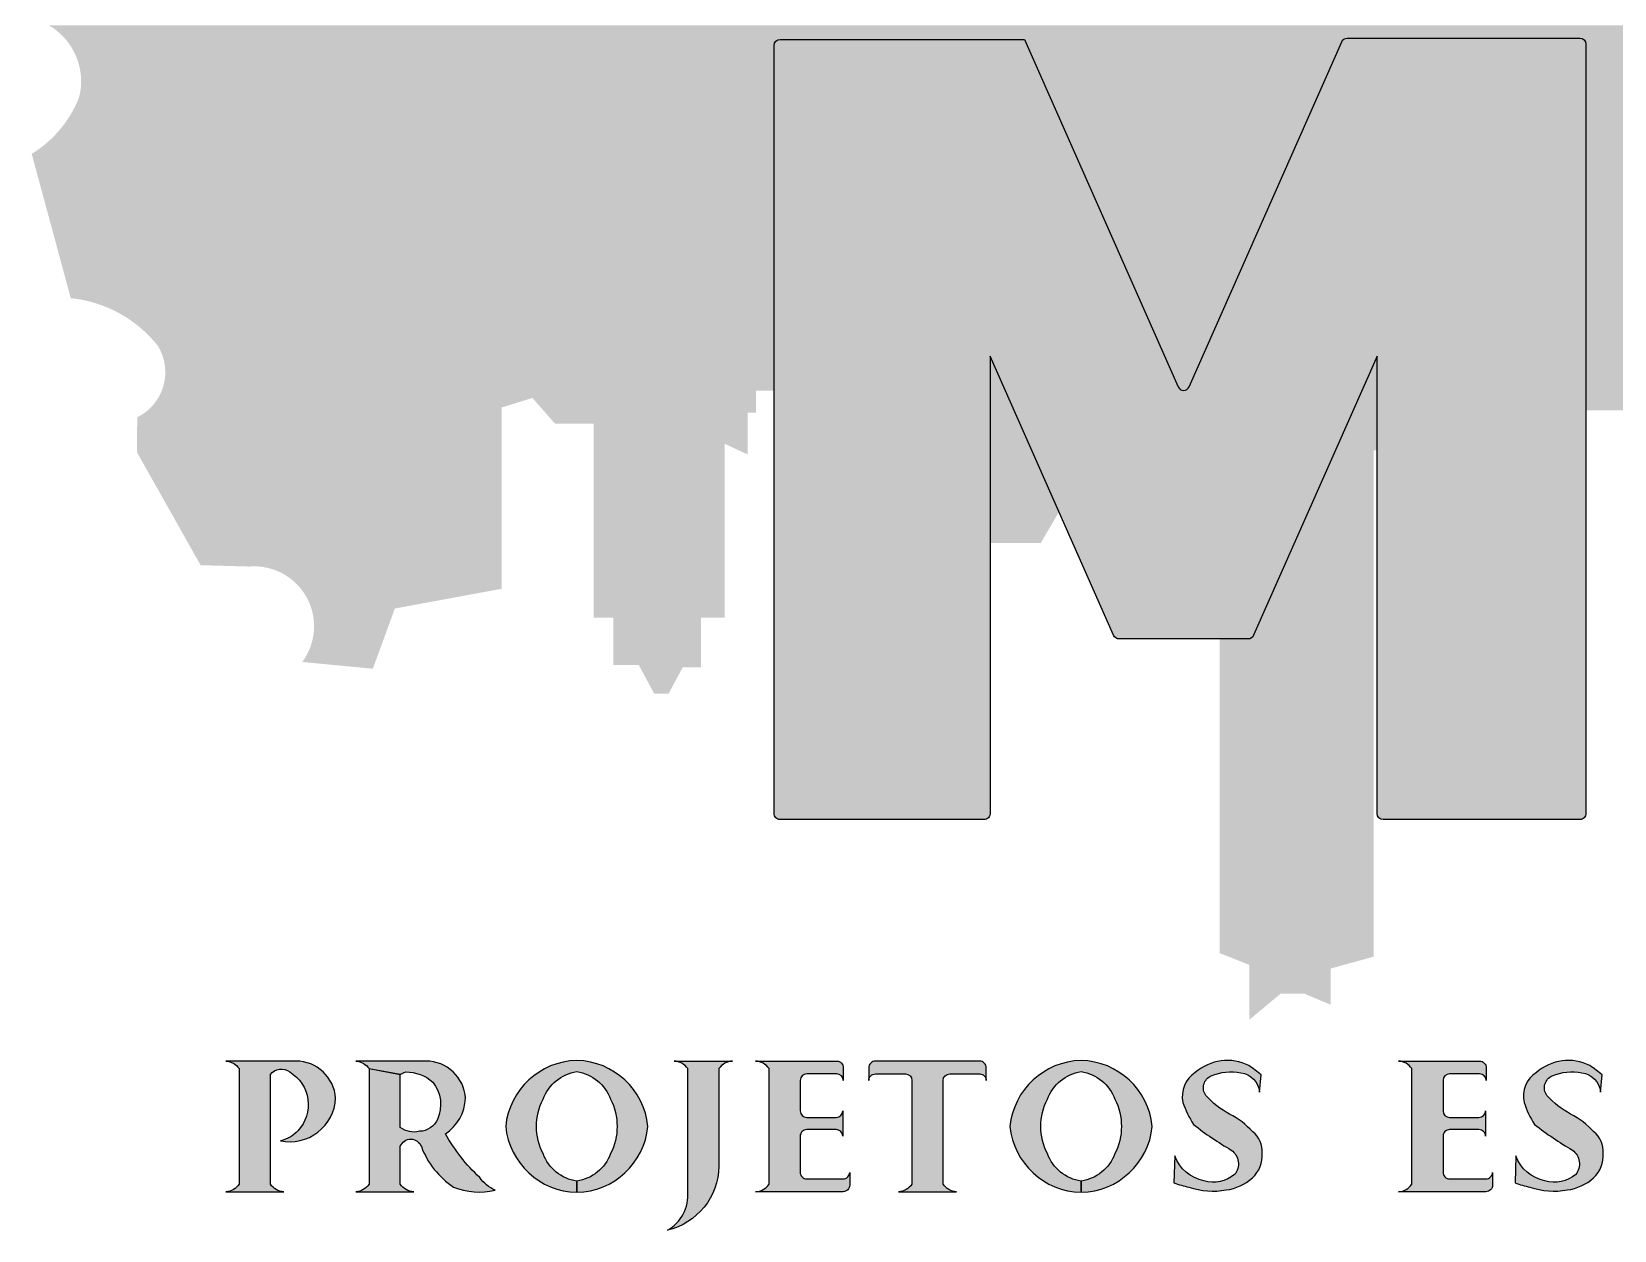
# Model space of a CAD drawing. Extents: x -1 to 121, y -1 to 61.
# Drawn here: x 105.739 to 107.673, y 7.305 to 8.77 of the extents above; entities that cross this region are included whole.
import ezdxf

# ---------------------------------------------------------------- set-up
doc = ezdxf.new("R2010")
doc.units = 0
doc.header["$MEASUREMENT"] = 0
doc.layers.get('0').update_dxf_attribs({"linetype": 'CONTINUOUS'})
doc.layers.add('ver', color=20, linetype='CONTINUOUS')

msp = doc.modelspace()

# ---------------------------------------------------------------- hatches: boundary and pattern name
h = msp.add_hatch(color=256)
h.set_gradient(color1=(255, 255, 255), color2=(91, 91, 91), tint=1, name='CURVED')
h.paths.add_polyline_path([(106.9942382895281, 8.18293296919142), (106.9100658305321, 8.373247620833176), (106.9100658305321, 8.144689418475359), (106.9718189792681, 8.144689418475359)], flags=17)
edge = h.paths.add_edge_path()
edge.add_line((107.3830272055354, 8.258823965202332), (107.3830272055354, 8.373247620833403))
edge.add_line((107.3830272055354, 8.373247620833176), (107.2321292620765, 8.032066076592223))
edge.add_arc((107.2253295320913, 8.035073464559723), 0.007435099881939786, 270, 336.1411279704151, ccw=False)
edge.add_line((107.2253295320913, 8.027638364677209), (107.1904322305065, 8.027638364677209))
edge.add_line((107.190432230506, 8.027638364677209), (107.190432230506, 7.643798479364754))
edge.add_line((107.190432230506, 7.643798479365209), (107.2268276083357, 7.629352623579102))
edge.add_line((107.2268276083362, 7.629352623579102), (107.2268276083362, 7.56224906921198))
edge.add_line((107.2268276083362, 7.562249069212207), (107.265142887473, 7.594312013226322))
edge.add_line((107.2651428874735, 7.59431201322564), (107.2936174333865, 7.59431201322564))
edge.add_line((107.2936174333861, 7.59431201322564), (107.3264172643828, 7.580622192917239))
edge.add_line((107.3264172643828, 7.580622192917467), (107.3264172643828, 7.624933886068725))
edge.add_line((107.3264172643828, 7.624933886068497), (107.378599239614, 7.639344214591851))
edge.add_line((107.3785992396131, 7.639344214592306), (107.3785992396131, 8.257679634984065))
edge.add_line((107.3785992396131, 8.257679634984065), (107.3830272055349, 8.258823965202332))
edge = h.paths.add_edge_path(flags=17)
edge.add_arc((108.1761207328529, 8.106674661331958), 0.1014001564731682, 28.79111662675934, 64.88071122991677)
edge.add_line((108.2191655313165, 8.198484993310608), (108.2303936775699, 8.15551078182721))
edge.add_line((108.230393677569, 8.15551078182721), (108.2649859401488, 8.15551078182721))
edge = h.paths.add_edge_path()
edge.add_line((107.7340338767669, 8.306953101771164), (107.7340338767669, 8.753565945495943))
edge.add_line((107.7340338767669, 8.753565945495943), (107.9998661983829, 8.563200909053926))
edge.add_line((107.9998661983829, 8.563200909054153), (107.9998661983829, 8.403410325369173))
edge.add_arc((108.007301298265, 8.403410325369173), 0.007435099881940207, 180, 270)
edge.add_line((108.007301298265, 8.39597522548734), (108.1295778804381, 8.39597522548734))
edge.add_arc((108.130759177063, 8.4836587142293), 0.08769144576129384, 269.2281418382186, 450.3257853274533)
edge.add_line((108.1302605638545, 8.571348742422792), (108.0073012982659, 8.571348742422792))
edge.add_arc((108.007301298265, 8.56391364254096), 0.007435099881940207, 90, 180)
edge.add_line((107.9998661983829, 8.56391364254096), (107.7340338767669, 8.754278678982978))
edge.add_arc((107.7414689766499, 8.754278678982978), 0.007435099881940207, 90, 180, ccw=False)
edge.add_line((107.7414689766499, 8.761713778864582), (108.2209026573762, 8.761713778864582))
edge.add_arc((108.2238082198384, 8.41790259969735), 0.3438234564622648, 56.65671037308363, 90.4841974699915, ccw=False)
edge.add_arc((108.2698189817836, 8.530781422051227), 0.2254746008920237, -4.873497589609713, 50.6468058414215, ccw=False)
edge.add_arc((108.2822708213814, 8.527167739742076), 0.2127759682980724, 297.7002908840801, 355.8112263864524, ccw=False)
edge.add_arc((108.6123407095667, 8.728103193423344), 0.4527803385749835, 239.3003060874027, 247.7311382111136)
edge.add_arc((108.3175949940689, 8.105415020962532), 0.2380208373245867, 22.985379362345725, 58.83885732105989, ccw=False)
edge.add_line((108.5367180550431, 8.198361258918162), (108.5724980149596, 8.198361258918162))
edge.add_line((108.5724980149591, 8.198361258918162), (108.5851015471355, 8.295383476240936))
edge.add_line((108.5851015471355, 8.295383476241163), (108.6420508865164, 8.302818034947045))
edge.add_line((108.6420508865169, 8.302818034947272), (108.6420508865169, 8.227300321926855))
edge.add_line((108.6420508865169, 8.227300321927082), (108.6888880896169, 8.11737951858668))
edge.add_line((108.6888880896165, 8.117379518586453), (108.7540156637744, 8.2284241111036))
edge.add_line((108.7540156637753, 8.228424111103827), (108.7540156637753, 8.353827903541337))
edge.add_line((108.7540156637753, 8.353827903540882), (108.8679889391821, 8.353827903540882))
edge.add_line((108.8679889391817, 8.353827903540882), (108.8679889391817, 8.134516304498725))
edge.add_line((108.8679889391817, 8.134516304498952), (108.9936423657343, 8.125496485392027))
edge.add_line((108.9936423657343, 8.125496485392027), (108.9936423657343, 8.308308447683252))
edge.add_line((108.9936423657343, 8.308308447683707), (109.1150667236718, 8.308308447683707))
edge.add_line((109.1150667236718, 8.308308447683707), (109.1150667236718, 8.263155158020076))
edge.add_line((109.1150667236718, 8.263155158019849), (109.1523418582253, 8.263155158019849))
edge.add_line((109.1523418582258, 8.263155158019849), (109.1523418582258, 8.305680306109302))
edge.add_line((109.1523418582258, 8.305680306109075), (109.2287747023845, 8.305680306109075))
edge.add_line((109.2287747023845, 8.305680306109075), (109.2432135265624, 8.38767345122556))
edge.add_line((109.2432135265624, 8.387673451225787), (109.3032483944055, 8.387673451225787))
edge.add_line((109.3032483944046, 8.387673451225787), (109.3119327146025, 8.337103211979233))
edge.add_line((109.3119327146034, 8.337103211979233), (109.3251479557682, 8.337103211979233))
edge.add_line((109.3251479557673, 8.337103211979233), (109.3183515743178, 8.389560392280877))
edge.add_line((109.3183515743187, 8.389560392281332), (109.414923532038, 8.447487676206087))
edge.add_line((109.4149235320376, 8.44748767620586), (109.4411496162604, 8.529039330762366))
edge.add_line((109.4411496162604, 8.529039330762366), (109.4411496162604, 8.661336014318344))
edge.add_arc((109.4689153675465, 8.719455024294852), 0.06441083965582263, 115.5479368449065, 244.4643475700548, ccw=False)
edge.add_line((109.4411371559797, 8.777568079861389), (105.7595746559798, 8.777568079861389))
edge.add_arc((105.7198743515116, 8.708891395280311), 0.07932591745437188, -13.735721130798993, 59.9688479829353, ccw=False)
edge.add_arc((105.665300817918, 8.740858788600512), 0.1410943101645076, 301.3760795084615, 338.8959344118896, ccw=False)
edge.add_line((105.7387620271404, 8.620396947752674), (105.7865103985457, 8.444062005062783))
edge.add_arc((105.7707138746962, 8.288855740838976), 0.1560080594711831, 38.356784728823584, 84.1885831267299, ccw=False)
edge.add_arc((105.8404971603388, 8.353620100207586), 0.06155306664482096, -63.662093375288975, 31.375701434723908, ccw=False)
edge.add_line((105.8678060527238, 8.29845666657598), (105.8672820608074, 8.25595801339437))
edge.add_line((105.8672820608069, 8.255958013394597), (105.9452074154835, 8.117736980875456))
edge.add_line((105.9452074154849, 8.117736980875229), (106.0044745320226, 8.116091504774936))
edge.add_arc((106.0106548002115, 8.043155298619517), 0.0731975811294393, -36.624065952300384, 94.84340274656921, ccw=False)
edge.add_line((106.0694007612549, 7.999488401039393), (106.1556789596682, 7.991249360588476))
edge.add_line((106.1556789596686, 7.991249360588931), (106.1826065329116, 8.064851393242684))
edge.add_line((106.1826065329116, 8.064851393242684), (106.3130922376715, 8.088898259118473))
edge.add_line((106.3130922376715, 8.088898259118245), (106.3130922376715, 8.310395031152716))
edge.add_line((106.3130922376715, 8.310395031153398), (106.3506938975813, 8.32211815197575))
edge.add_line((106.3506938975822, 8.322118151975069), (106.3782612360739, 8.290727981548848))
edge.add_line((106.3782612360726, 8.290727981548848), (106.425718977631, 8.290727981548848))
edge.add_line((106.4257189776319, 8.290727981548848), (106.4257189776319, 8.05344013500217))
edge.add_line((106.4257189776319, 8.05344013500217), (106.4494015968409, 8.05344013500217))
edge.add_line((106.4494015968405, 8.05344013500217), (106.4494015968405, 7.995779004469163))
edge.add_line((106.4494015968405, 7.995779004469163), (106.4807002528857, 7.995779004469163))
edge.add_line((106.4807002528857, 7.995779004469163), (106.4997030879133, 7.960585500981146))
edge.add_line((106.4997030879137, 7.960585500981146), (106.5170291488091, 7.960585500981146))
edge.add_line((106.5170291488086, 7.960585500981146), (106.534355209704, 7.992985871878595))
edge.add_line((106.5343552097054, 7.992985871878368), (106.5567114279599, 7.992985871878368))
edge.add_line((106.5567114279595, 7.992985871878368), (106.5567114279595, 8.053440135001942))
edge.add_line((106.5567114279595, 8.05344013500217), (106.585774495187, 8.05344013500217))
edge.add_line((106.585774495187, 8.05344013500217), (106.585774495187, 8.266070692704993))
edge.add_line((106.585774495187, 8.26607069270522), (106.613594917648, 8.253093005155328))
edge.add_line((106.6135949176475, 8.253093005155101), (106.6135949176475, 8.304302406680613))
edge.add_line((106.6135949176475, 8.304302406680613), (106.6241226166514, 8.304302406680613))
edge.add_line((106.6241226166519, 8.304302406680613), (106.6241226166519, 8.330989347787458))
edge.add_line((106.6241226166519, 8.330989347787458), (106.6459889230948, 8.330989347787458))
edge.add_line((106.6459889230943, 8.330989347787458), (106.6459889230943, 8.752712304414949))
edge.add_arc((106.6534240229764, 8.752712304415176), 0.007435099881940207, 90, 180, ccw=False)
edge.add_line((106.6534240229764, 8.760147404297236), (106.9520831510287, 8.760147404297236))
edge.add_line((106.9520831510292, 8.760147404297236), (107.139746788049, 8.335838311618367))
edge.add_arc((107.1465465180333, 8.338845699585413), 0.007435099881939786, 203.8588720295849, 336.141127970415)
edge.add_line((107.153346248019, 8.335838311618367), (107.3397443713304, 8.757286066950478))
edge.add_arc((107.3465441013156, 8.754278678982978), 0.007435099881939786, 90, 156.1411279704151, ccw=False)
edge.add_line((107.3465441013156, 8.761713778864582), (107.6308203987353, 8.761713778864582))
edge.add_arc((107.6308203987339, 8.754278678982978), 0.007435099881940207, 0, 90, ccw=False)
edge.add_line((107.6382554986164, 8.754278678982978), (107.6382554986164, 8.306953101771391))
edge.add_line((107.6382554986164, 8.306953101771164), (107.7340338767678, 8.306953101771164))
h.paths.add_polyline_path([(108.0084166201056, 7.807036288453723), (107.8697642867575, 7.807036288453723), (107.8697642867575, 7.658742702176419), (107.9238290300102, 7.71447720403426), (107.9238290300102, 7.499576623944499), (107.9385598868482, 7.499576623944499), (107.9385598868482, 7.731756646412627)])
edge = h.paths.add_edge_path()
edge.add_line((107.8697642867575, 7.915712395142059), (107.9998661983834, 8.012755117707734))
edge.add_arc((108.007301298265, 8.012755117707506), 0.007435099881940207, 180, 270)
edge.add_line((108.007301298265, 8.005320017825674), (108.1268094702338, 8.005320017825674))
edge.add_line((108.1268094702343, 8.005320017825674), (108.1268094702343, 8.20792072017553))
edge.add_line((108.1268094702343, 8.20792072017553), (108.0073012982654, 8.20792072017553))
edge.add_arc((108.007301298265, 8.20048562029347), 0.007435099881940207, 90, 180)
edge.add_line((107.9998661983829, 8.20048562029347), (107.9998661983829, 8.013467851194086))
edge.add_line((107.9998661983829, 8.013467851194541), (107.8697642867575, 7.916425128629093))
edge.add_line((107.8697642867575, 7.916425128628639), (107.8697642867575, 7.915712395141831))
h = msp.add_hatch(color=256)
edge = h.paths.add_edge_path()
edge.add_line((106.0304415417579, 7.361428215347864), (106.0304415417579, 7.495305341359703))
edge.add_arc((106.0438790133323, 7.485251435050579), 0.01678233220939176, 52.23780109046368, 143.1961912654664, ccw=False)
edge.add_arc((106.0304073007373, 7.458656820424402), 0.04640038820187094, -43.55765683878798, 59.214398049910415, ccw=False)
edge.add_arc((106.0354166140896, 7.451958929800007), 0.03818057150194743, 281.3089670262759, 318.5467278313272, ccw=False)
edge.add_arc((106.0543854211836, 7.469166918274148), 0.05584038702270373, 258.1345068717453, 357.1471711083512)
edge.add_arc((106.0616948045941, 7.463261210320503), 0.04856254654380712, 3.69129873512087, 90.1314790705018)
edge.add_line((106.0615833661438, 7.511823629002997), (105.9759342968448, 7.51182362900277))
edge.add_arc((105.9746766303947, 7.490336707085213), 0.02152369713573612, 34.655698504287386, 86.65020154110658, ccw=False)
edge.add_line((105.9923816785501, 7.502576021126565), (105.9923816785501, 7.361428215347864))
edge.add_arc((105.9746766303949, 7.37366752938933), 0.02152369713558368, 273.3497984583069, 325.34430149511945, ccw=False)
edge.add_line((105.9759342968448, 7.352180607471887), (106.0468889234628, 7.352180607471205))
edge.add_arc((106.0481465899136, 7.373667529388506), 0.02152369713552062, 214.6556985023874, 266.65020153925406, ccw=False)
h = msp.add_hatch(color=256)
edge = h.paths.add_edge_path()
edge.add_line((106.2204043275812, 7.511823629002997), (106.1347552582822, 7.51182362900277))
edge.add_arc((106.1334975918321, 7.490336707085213), 0.02152369713573612, 34.655698504287386, 86.65020154110658, ccw=False)
edge.add_line((106.1512026399875, 7.502576021126565), (106.1892625031953, 7.495305341359703))
edge.add_arc((106.2023607966945, 7.477162567114327), 0.02237689768286577, 107.01776355293109, 125.82764535337799, ccw=False)
edge.add_arc((106.1962364108598, 7.449058315814476), 0.04950317675190786, 48.669566149871116, 90.49146809962548, ccw=False)
edge.add_arc((106.1944057765641, 7.458793762796553), 0.04409767351903438, -24.361826704180714, 38.47627495212669, ccw=False)
edge.add_arc((106.2121876116655, 7.450492529109646), 0.02447597113559383, 271.17540168527967, 336.16983829801075, ccw=False)
edge.add_arc((106.2057646799899, 7.452607700389628), 0.02747309181133118, 233.0823244672941, 284.59975714761157, ccw=False)
edge.add_line((106.1892625031953, 7.43064298016116), (106.1892625031953, 7.495234447421176))
edge.add_line((106.1892625031953, 7.495234447421176), (106.1512026399875, 7.502319790177175))
edge.add_line((106.1512026399875, 7.502319790177175), (106.1512026399875, 7.361428215347864))
edge.add_arc((106.1334975918323, 7.37366752938933), 0.02152369713558368, 273.3497984583069, 325.34430149511945, ccw=False)
edge.add_line((106.1347552582822, 7.352180607471887), (106.2057098849002, 7.352180607471205))
edge.add_arc((106.206967551351, 7.373667529388506), 0.02152369713552062, 214.6556985023874, 266.65020153925406, ccw=False)
edge.add_line((106.1892625031953, 7.361428215347864), (106.1892625031953, 7.407653088714646))
edge.add_arc((106.2020541455612, 7.402686127184474), 0.01372212888944371, 19.542839544252786, 158.7789379518911, ccw=False)
edge.add_arc((106.3117602344261, 7.443867871811911), 0.1034612886279771, 200.7121786128249, 236.2136212336623)
edge.add_arc((106.2856527836824, 7.436499581821572), 0.084668703729872, 248.2117071130846, 283.3209701308722)
edge.add_arc((106.323840122423, 7.396141831615033), 0.04599648701015883, 215.2901498059424, 246.0399279732946, ccw=False)
edge.add_arc((106.4425281101701, 7.535874492933836), 0.2281797658813112, 209.7042529031151, 226.788900413872, ccw=False)
edge.add_arc((106.2132063826185, 7.469166918275924), 0.0558403870257851, 303.8768631542133, 357.1471711066819)
edge.add_arc((106.2205157660318, 7.463261210320262), 0.04856254654404957, 3.691298735388037, 90.13147907076939)
h = msp.add_hatch(color=256)
edge = h.paths.add_edge_path()
edge.add_arc((106.4278244291052, 7.432346356823864), 0.07207826935997924, 152.7993499205295, 180.273639939103, ccw=False)
edge.add_arc((106.4128114644173, 7.447213821212593), 0.05231764032335141, 98.62968221434647, 159.7826077343989, ccw=False)
edge.add_arc((106.3971111968022, 7.447213821228267), 0.05231764030963904, 20.21739224993422, 81.37031777002983, ccw=False)
edge.add_arc((106.3820982321054, 7.432346356825072), 0.0720782693590939, -0.2736399420547855, 27.200650076517775, ccw=False)
edge.add_arc((106.3820982321052, 7.43165787964778), 0.07207826935928219, -27.20065008194217, 0.2736399366204978, ccw=False)
edge.add_arc((106.3971111968011, 7.416790415243504), 0.05231764030943539, 278.76519178568003, 339.7826077440776, ccw=False)
edge.add_line((106.4050836435237, 7.365083785293386), (106.4051676103815, 7.351501615302418))
edge.add_arc((106.4030621643005, 7.440747272271174), 0.08927048891422704, 271.3514472975953, 354.3781498217149)
edge.add_arc((106.4030621643029, 7.423256964202089), 0.08927048891204403, 5.621850179324797, 88.78098098363274)
edge.add_arc((106.4068604969184, 7.423256964196149), 0.08927048891817335, 91.21901902190336, 174.3781498261762)
edge.add_arc((106.4068604969012, 7.440747272258726), 0.0892704889018642, 185.6218501799863, 268.7809809842229)
edge.add_line((106.404961330599, 7.351496987350906), (106.4049613305976, 7.365065074386671))
edge.add_arc((106.4128114644083, 7.416790415243149), 0.05231764030960599, 200.217392253067, 261.37031777317253, ccw=False)
edge.add_arc((106.4278244291048, 7.431657879647268), 0.07207826935952398, 179.7263600609856, 207.2006500795553, ccw=False)
h = msp.add_hatch(color=256)
edge = h.paths.add_edge_path()
edge.add_line((106.5405638372433, 7.352180607471659), (106.5405638372438, 7.502576021126565))
edge.add_arc((106.5228587890883, 7.490336707085213), 0.02152369713570607, 34.65569850428743, 86.65020154110657)
edge.add_line((106.5241164555384, 7.51182362900277), (106.5950710821564, 7.51182362900277))
edge.add_arc((106.5963287486067, 7.490336707085682), 0.02152369713528125, 93.34979845957062, 145.3443014963953)
edge.add_line((106.5786237004515, 7.502576021126565), (106.5786237004515, 7.383411412869741))
edge.add_arc((106.4965365005915, 7.384879666729496), 0.08210032978161334, 283.42565102484895, 358.9752874989947, ccw=False)
edge.add_arc((106.4911481345812, 7.348154032162959), 0.04957948142436411, 299.5486000668074, 364.6583815552338)
h = msp.add_hatch(color=256)
edge = h.paths.add_edge_path()
edge.add_line((106.6779128930905, 7.488129151132675), (106.6779128930905, 7.450993289680632))
edge.add_arc((106.6859661426123, 7.450993289680518), 0.008053249521822181, 179.9999999991912, 269.9999999991912)
edge.add_line((106.6859661426122, 7.442940040158696), (106.7218535615695, 7.442940040158696))
edge.add_arc((106.7218535615694, 7.450993289680518), 0.008053249521822181, 270.0000000008088, 360.0000000008088)
edge.add_line((106.7299068110912, 7.450993289680632), (106.7299068110912, 7.419963616607497))
edge.add_arc((106.7218535615694, 7.419963616607639), 0.008053249521822181, 359.9999999989889, 449.9999999991912)
edge.add_line((106.7218535615695, 7.428016866129433), (106.6859661426122, 7.428016866129433))
edge.add_arc((106.6859661426123, 7.419963616607639), 0.00805324952179376, 90.00000000080884, 180.000000001011)
edge.add_line((106.6779128930905, 7.419963616607497), (106.6779128930905, 7.375875085341981))
edge.add_arc((106.6859661426123, 7.375875085341839), 0.008053249521822181, 179.999999998989, 269.9999999991912)
edge.add_line((106.6859661426122, 7.367821835820045), (106.7303988730689, 7.367821835820045))
edge.add_arc((106.730398873069, 7.375875085342066), 0.008053249522021133, 269.9999999991912, 359.9999999993934)
edge.add_line((106.738452122591, 7.375875085341981), (106.738452122591, 7.360233856993368))
edge.add_arc((106.730398873069, 7.360233856993467), 0.008053249522049555, 269.9999999991912, 359.9999999992923, ccw=False)
edge.add_line((106.7303988730689, 7.352180607471432), (106.6234056481778, 7.352180607471887))
edge.add_arc((106.6221479817279, 7.373667529388165), 0.02152369713444604, 273.3497984584882, 325.3443014952986)
edge.add_line((106.6398530298822, 7.361428215347409), (106.6398530298827, 7.502576021126565))
edge.add_arc((106.6221479817275, 7.490336707085682), 0.02152369713525236, 34.65569850360473, 86.65020154042938)
edge.add_line((106.6234056481778, 7.51182362900277), (106.7226011698287, 7.511823629002997))
edge.add_arc((106.7226011698285, 7.503770379481075), 0.008053249521921657, -1.718774456094252e-09, 89.9999999983823, ccw=False)
edge.add_line((106.7306544193504, 7.503770379480834), (106.7306544193504, 7.488129151132675))
edge.add_arc((106.7226011698286, 7.488129151132789), 0.008053249521822181, 359.9999999991911, 449.9999999991912)
edge.add_line((106.7226011698287, 7.496182400654611), (106.6859661426122, 7.496182400654611))
edge.add_arc((106.6859661426123, 7.488129151132789), 0.008053249521822181, 90.00000000080884, 180.0000000008088)
h = msp.add_hatch(color=256)
edge = h.paths.add_edge_path()
edge.add_line((106.7698486818301, 7.496182400654611), (106.8064837090462, 7.496182400654611))
edge.add_arc((106.8064837090456, 7.488129151133244), 0.008053249521367434, -4.044181878271047e-09, 89.99999999595582, ccw=False)
edge.add_line((106.814536958567, 7.488129151132675), (106.814536958567, 7.361428215347637))
edge.add_arc((106.7968319104124, 7.373667529388406), 0.02152369713472013, 273.34979845935686, 325.3443014957837, ccw=False)
edge.add_line((106.7980895768626, 7.352180607471887), (106.8690442034801, 7.352180607471887))
edge.add_arc((106.8703018699296, 7.37366752938923), 0.02152369713549011, 214.6556985061748, 266.65020154258394, ccw=False)
edge.add_line((106.8525968217748, 7.361428215347409), (106.8525968217752, 7.488129151132675))
edge.add_arc((106.8606500712973, 7.488129151132561), 0.008053249522049555, 89.99999999919117, 179.9999999991912, ccw=False)
edge.add_line((106.8606500712974, 7.496182400654611), (106.8972850985135, 7.496182400654611))
edge.add_arc((106.8972850985134, 7.488129151132789), 0.008053249521822181, -8.088250069704372e-10, 89.99999999919117, ccw=False)
edge.add_line((106.9053383480352, 7.488129151132675), (106.9053383480352, 7.503770379480834))
edge.add_arc((106.8972850985135, 7.503770379481274), 0.008053249521708494, 359.9999999968657, 450)
edge.add_line((106.8972850985135, 7.511823629002997), (106.7698486818292, 7.511823629002997))
edge.add_arc((106.769848681829, 7.503770379481047), 0.008053249521950079, 89.99999999838232, 180.0000000015166)
edge.add_line((106.761795432307, 7.503770379480834), (106.7617954323075, 7.488129151132675))
edge.add_arc((106.7698486818298, 7.488129151132334), 0.008053249522276928, 89.99999999757352, 179.9999999975735, ccw=False)
h = msp.add_hatch(color=256)
edge = h.paths.add_edge_path()
edge.add_arc((107.0441496347883, 7.432346356823864), 0.07207826935997924, 152.7993499205295, 180.273639939103, ccw=False)
edge.add_arc((107.0291366701002, 7.447213821212976), 0.05231764032300545, 98.6296822146557, 159.7826077347072, ccw=False)
edge.add_arc((107.0134364024851, 7.447213821227884), 0.05231764030998428, 20.217392250242426, 81.370317770339, ccw=False)
edge.add_arc((106.9984234377885, 7.432346356825072), 0.0720782693590939, -0.2736399420547855, 27.200650076517775, ccw=False)
edge.add_arc((106.9984234377881, 7.431657879648718), 0.07207826935950509, -27.200650082687787, 0.27363993587408686, ccw=False)
edge.add_arc((107.0134364024837, 7.416790415243504), 0.05231764030943539, 278.76519178568003, 339.7826077440776, ccw=False)
edge.add_line((107.0214088492064, 7.365083785293386), (107.0214928160646, 7.351501615302418))
edge.add_arc((107.0193873699836, 7.440747272271174), 0.08927048891422704, 271.3514472975953, 354.3781498217149)
edge.add_arc((107.019387369986, 7.423256964202089), 0.08927048891204403, 5.621850179324797, 88.78098098363274)
edge.add_arc((107.0231857026015, 7.423256964196149), 0.08927048891817335, 91.21901902190336, 174.3781498261762)
edge.add_arc((107.0231857025843, 7.440747272258726), 0.0892704889018642, 185.6218501799863, 268.7809809842229)
edge.add_line((107.0212865362821, 7.351496987350906), (107.0212865362807, 7.365065074386671))
edge.add_arc((107.0291366700914, 7.416790415243149), 0.05231764030960599, 200.217392253067, 261.37031777317253, ccw=False)
edge.add_arc((107.0441496347879, 7.431657879647268), 0.07207826935952398, 179.7263600609856, 207.2006500795553, ccw=False)
h = msp.add_hatch(color=256)
edge = h.paths.add_edge_path()
edge.add_line((107.2390735733063, 7.473970260163746), (107.2412383461458, 7.495052246303253))
edge.add_arc((106.8932925393114, 7.051213451831011), 0.5639673394551917, 51.90545741660456, 53.7998681606691)
edge.add_arc((107.1999280462361, 7.453528383223066), 0.05903891168631634, 63.38628239164039, 131.4851206111991)
edge.add_arc((107.1786005691897, 7.469087408033722), 0.03373530265540806, 121.8087769260182, 193.1985737774331)
edge.add_arc((107.2510594480002, 7.495146139910098), 0.1105828393868205, 197.7764633617873, 213.3353108128068)
edge.add_arc((107.4016239722976, 7.742859637810348), 0.3926676846567314, 231.7769635887458, 239.9221715820284)
edge.add_arc((107.1926664955025, 7.386196697343003), 0.02079664085060931, -38.712236674121016, 54.21108590954651, ccw=False)
edge.add_arc((107.1828364848414, 7.405123877168002), 0.04121590710825205, 253.8125356197262, 309.2141784595346, ccw=False)
edge.add_arc((107.1811532337286, 7.413251058337984), 0.04870659061162703, 200.8696015593324, 258.3842193008579, ccw=False)
edge.add_line((107.1356421066377, 7.395899710265716), (107.1347427041553, 7.36291529237274))
edge.add_arc((107.2006276373371, 7.561194882276872), 0.208939273936041, 251.6192309193975, 256.8096045761042)
edge.add_arc((107.182304377806, 7.443805527803399), 0.09090718661694658, 251.1614880014443, 280.3260857454311)
edge.add_arc((107.191350514404, 7.412168346247633), 0.05825044063865836, 277.1487196683918, 312.4295212039684)
edge.add_arc((107.2059088044745, 7.396353944174528), 0.03675555759522255, 312.3112323815462, 364.5404329531328)
edge.add_arc((107.2131115364533, 7.401793787549586), 0.02954601180209101, 355.0874483459567, 412.5658796805045)
edge.add_arc((107.1605152536342, 7.362317791157146), 0.09454732600308954, 41.73356031145593, 63.4900531348983)
edge.add_arc((107.2588288983262, 7.548277081967036), 0.1158490243662068, 222.637660894831, 241.02972579320618, ccw=False)
edge.add_arc((107.1870401961299, 7.479055788328033), 0.01631220399906531, 114.49888019732981, 214.5461645920514, ccw=False)
edge.add_arc((107.2040616228178, 7.436725650300822), 0.06192411819834427, 78.39844071808619, 112.58852344850911, ccw=False)
edge.add_arc((107.2135989954428, 7.4719564523404), 0.02559482696772676, 5.006828761119891, 83.45846445024091, ccw=False)
edge.add_arc((107.2385120942951, 7.474139058074691), 0.000586303176426888, -16.732398929185877, 5.006828676101975, ccw=False)
h = msp.add_hatch(color=256)
edge = h.paths.add_edge_path()
edge.add_line((107.4635717112112, 7.488129151132675), (107.4635717112112, 7.450993289680632))
edge.add_arc((107.4716249607332, 7.450993289680746), 0.008053249522049555, 180.0000000008088, 270.0000000008088)
edge.add_line((107.4716249607334, 7.442940040158696), (107.5075123796903, 7.442940040158696))
edge.add_arc((107.5075123796904, 7.450993289680746), 0.008053249522049555, 269.9999999991912, 359.9999999991911)
edge.add_line((107.5155656292124, 7.450993289680632), (107.5155656292124, 7.419963616607497))
edge.add_arc((107.5075123796904, 7.419963616607411), 0.008053249522049555, 6.066286630449074e-10, 90.00000000080884)
edge.add_line((107.5075123796903, 7.428016866129433), (107.4716249607334, 7.428016866129433))
edge.add_arc((107.4716249607332, 7.419963616607411), 0.008053249522021133, 89.99999999919116, 179.9999999993934)
edge.add_line((107.4635717112112, 7.419963616607497), (107.4635717112112, 7.375875085341981))
edge.add_arc((107.4716249607332, 7.375875085342066), 0.008053249522049555, 180.0000000006066, 270.0000000008088)
edge.add_line((107.4716249607334, 7.367821835820045), (107.5160576911901, 7.367821835820045))
edge.add_arc((107.51605769119, 7.375875085341839), 0.00805324952179376, 270.0000000008088, 360.0000000010111)
edge.add_line((107.5241109407118, 7.375875085341981), (107.5241109407118, 7.360233856993368))
edge.add_arc((107.51605769119, 7.36023385699324), 0.008053249521822181, -89.99999999919117, 9.098926057049539e-10, ccw=False)
edge.add_line((107.5160576911901, 7.352180607471432), (107.4090644662985, 7.352180607471887))
edge.add_arc((107.4078067998489, 7.373667529388634), 0.02152369713490091, 273.349798457811, 325.3443014946159)
edge.add_line((107.4255118480034, 7.361428215347409), (107.4255118480039, 7.502576021126565))
edge.add_arc((107.4078067998484, 7.490336707085213), 0.02152369713570607, 34.65569850428743, 86.65020154110657)
edge.add_line((107.4090644662985, 7.51182362900277), (107.5082599879495, 7.511823629002997))
edge.add_arc((107.5082599879495, 7.503770379480848), 0.00805324952214903, -1.0112444215337746e-10, 90, ccw=False)
edge.add_line((107.5163132374716, 7.503770379480834), (107.5163132374716, 7.488129151132675))
edge.add_arc((107.5082599879496, 7.488129151132561), 0.008053249522049555, 8.0883821739321e-10, 90.00000000080884)
edge.add_line((107.5082599879495, 7.496182400654611), (107.4716249607334, 7.496182400654611))
edge.add_arc((107.4716249607332, 7.488129151132561), 0.008053249522049555, 89.99999999919116, 179.9999999991912)
h = msp.add_hatch(color=256)
edge = h.paths.add_edge_path()
edge.add_line((107.6558559796478, 7.473970260163746), (107.6580207524869, 7.495052246303253))
edge.add_arc((107.3100749456525, 7.051213451831011), 0.5639673394551917, 51.90545741660456, 53.7998681606691)
edge.add_arc((107.6167104525772, 7.453528383223066), 0.05903891168631634, 63.38628239164039, 131.4851206111991)
edge.add_arc((107.5953829755308, 7.469087408033722), 0.03373530265540806, 121.8087769260182, 193.1985737774331)
edge.add_arc((107.6678418543413, 7.495146139910098), 0.1105828393868205, 197.7764633617873, 213.3353108128068)
edge.add_arc((107.818406378639, 7.742859637813545), 0.3926676846593841, 231.7769635890085, 239.922171582291)
edge.add_arc((107.609448901844, 7.386196697343003), 0.02079664085060931, -38.712236674121016, 54.21108590954651, ccw=False)
edge.add_arc((107.599618891183, 7.405123877168002), 0.04121590710825205, 253.8125356197262, 309.2141784595346, ccw=False)
edge.add_arc((107.5979356400702, 7.413251058337984), 0.04870659061162703, 200.8696015593324, 258.3842193008579, ccw=False)
edge.add_line((107.5524245129793, 7.395899710265716), (107.5515251104968, 7.36291529237274))
edge.add_arc((107.6174100436784, 7.561194882271856), 0.2089392739312088, 251.619230919023, 256.8096045757296)
edge.add_arc((107.5990867841471, 7.443805527803399), 0.09090718661694658, 251.1614880014443, 280.3260857454311)
edge.add_arc((107.6081329207451, 7.412168346247633), 0.05825044063865836, 277.1487196683918, 312.4295212039684)
edge.add_arc((107.6226912108159, 7.396353944174983), 0.03675555759540577, 312.3112323808069, 364.5404329523981)
edge.add_arc((107.6298939427948, 7.401793787549586), 0.02954601180209101, 355.0874483459567, 412.5658796805045)
edge.add_arc((107.5772976599755, 7.362317791155967), 0.09454732600404436, 41.73356031189762, 63.49005313534063)
edge.add_arc((107.6756113046675, 7.548277081965644), 0.1158490243650985, 222.6376608944004, 241.0297257927743, ccw=False)
edge.add_arc((107.6038226024715, 7.479055788328033), 0.01631220399906531, 114.49888019732981, 214.5461645920514, ccw=False)
edge.add_arc((107.6208440291591, 7.436725650301561), 0.06192411819757466, 78.39844071815469, 112.58852344857749, ccw=False)
edge.add_arc((107.6303814017839, 7.4719564523404), 0.02559482696772676, 5.006828761119891, 83.45846445024091, ccw=False)
edge.add_arc((107.6552945006365, 7.474139058073497), 0.0005863031763045626, -16.73239881107378, 5.0068287942501115, ccw=False)
at = {"layer": 'ver'}
h = msp.add_hatch(color=256, dxfattribs=at)
edge = h.paths.add_edge_path()
edge.add_line((106.9520831510292, 8.760147404297463), (107.139746788049, 8.335838311618595))
edge.add_arc((107.146546518034, 8.338845699585896), 0.00743509988196812, 203.8588720296155, 336.1411279703846)
edge.add_line((107.153346248019, 8.335838311618595), (107.3397443713299, 8.757286066950932))
edge.add_arc((107.3465441013152, 8.754278678983063), 0.007435099882405986, 89.99999999649572, 156.1411279670872, ccw=False)
edge.add_line((107.3465441013156, 8.761713778865492), (107.6308203987339, 8.761713778865492))
edge.add_arc((107.630820398734, 8.754278678983091), 0.007435099882400209, 8.761276149016339e-10, 90.00000000087613, ccw=False)
edge.add_line((107.6382554986164, 8.754278678983205), (107.6382554986164, 7.814471388336464))
edge.add_arc((107.6308203987342, 7.814471388336806), 0.007435099882172835, 269.99999999737173, 359.99999999737173, ccw=False)
edge.add_line((107.6308203987339, 7.807036288454633), (107.390462305417, 7.807036288454633))
edge.add_arc((107.3904623054171, 7.814471388336351), 0.007435099881718088, 179.9999999991239, 269.99999999912393, ccw=False)
edge.add_line((107.3830272055354, 7.814471388336464), (107.3830272055354, 8.373247620833858))
edge.add_line((107.3830272055354, 8.373247620833858), (107.2321292620761, 8.032066076592677))
edge.add_arc((107.2253295320911, 8.035073464559737), 0.007435099881870402, 270.00000000175214, 336.14112797208713, ccw=False)
edge.add_line((107.2253295320913, 8.027638364677891), (107.0677635039758, 8.027638364677891))
edge.add_arc((107.0677635039758, 8.035073464560092), 0.007435099882201257, 203.858872029708, 270, ccw=False)
edge.add_line((107.0609637739906, 8.032066076592677), (106.9100658305321, 8.373247620833858))
edge.add_line((106.9100658305321, 8.373247620833858), (106.9100658305321, 7.814471388336464))
edge.add_arc((106.90263073065, 7.814471388336806), 0.007435099882172835, 269.99999999737173, 359.99999999737173, ccw=False)
edge.add_line((106.9026307306496, 7.807036288454633), (106.6534240229764, 7.807036288454633))
edge.add_arc((106.6534240229763, 7.814471388336578), 0.007435099881945462, 180.0000000008761, 270.00000000087607, ccw=False)
edge.add_line((106.6459889230943, 7.814471388336464), (106.6459889230943, 8.752712304415631))
edge.add_arc((106.6534240229763, 8.752712304415518), 0.007435099881945462, 89.99999999912387, 179.9999999991239, ccw=False)
edge.add_line((106.6534240229764, 8.760147404297463), (106.9520831510292, 8.760147404297463))
edge = h.paths.add_edge_path()
edge.add_arc((108.0073012982648, 8.403410325369855), 0.007435099881831775, 180.0000000017522, 270.00000000175214, ccw=False)
edge.add_line((107.9998661983829, 8.403410325369627), (107.9998661983829, 8.563200909054835))
edge.add_line((107.9998661983829, 8.563200909054835), (107.7340338767669, 8.753565945496625))
edge.add_line((107.7340338767669, 8.753565945496625), (107.7340338767669, 7.815184121823272))
edge.add_line((107.7340338767669, 7.815184121823272), (107.9998661983829, 8.013467851194768))
edge.add_line((107.9998661983829, 8.013467851194768), (107.9998661983829, 8.200485620293698))
edge.add_arc((108.007301298265, 8.200485620293698), 0.007435099882059149, 90, 180, ccw=False)
edge.add_line((108.007301298265, 8.207920720175757), (108.1705325935024, 8.207920720175757))
edge.add_arc((108.1761207328536, 8.106674661332313), 0.1014001564729473, -88.28326944358082, 93.15915774342642, ccw=False)
edge.add_line((108.1791584906648, 8.005320017826357), (108.007301298265, 8.005320017826357))
edge.add_arc((108.0073012982649, 8.012755117708302), 0.007435099881945462, 180.0000000008761, 270.00000000087607, ccw=False)
edge.add_line((107.9998661983829, 8.012755117708188), (107.7340338767669, 7.814471388336464))
edge.add_arc((107.7414689766493, 7.814471388337033), 0.007435099882400209, 180.0000000043804, 270.0000000043804)
edge.add_line((107.7414689766499, 7.807036288454633), (108.2158604523281, 7.807036288454633))
edge.add_arc((108.1562968677777, 8.4412009258291), 0.6369557346478457, 275.3657348184397, 288.7159492846432)
edge.add_arc((108.2571030054036, 8.11960925237134), 0.3001223684845918, 290.1890913575166, 345.1201697176018)
edge.add_arc((108.3175949940685, 8.105415020962688), 0.2380208373247189, 344.6831080823126, 418.8388573208547)
edge.add_arc((108.6123407095701, 8.728103193420303), 0.4527803385731099, 239.3003060867827, 247.7311382106449, ccw=False)
edge.add_arc((108.2822708213821, 8.527167739743128), 0.2127759682980059, 297.700290883895, 355.8112263927911)
edge.add_arc((108.2698189817841, 8.530781422051597), 0.2254746008918935, 355.1265024166179, 410.6468058421306)
edge.add_arc((108.2238082198375, 8.41790259969698), 0.3438234564634611, 56.6567103735108, 90.48419747001009)
edge.add_line((108.2209026573753, 8.761713778865492), (107.7414689766499, 8.761713778865492))
edge.add_arc((107.7414689766495, 8.754278678982864), 0.007435099882627583, 89.99999999737175, 179.9999999973717)
edge.add_line((107.7340338767669, 8.754278678983205), (107.9998661983829, 8.563913642541188))
edge.add_arc((108.0073012982651, 8.563913642541301), 0.007435099882172835, 90.00000000087613, 180.0000000008761, ccw=False)
edge.add_line((108.007301298265, 8.571348742423474), (108.1312577902711, 8.571348742423474))
edge.add_arc((108.1307591770628, 8.483658714230067), 0.08769144576121418, -90.77185816191343, 89.67421467241002, ccw=False)
edge.add_line((108.129577880439, 8.395975225488023), (108.007301298265, 8.395975225488023))

# ---------------------------------------------------------------- linework, layer by layer
for points in [[(106.0304415417579, 7.361428215347864), (106.0304415417579, 7.495305341359703, -0.4191213355890106), (106.0541562721262, 7.498518862309588, -0.4811173323500802), (106.0640327949133, 7.426683047317333, -0.1639254655426826), (106.0429038093505, 7.414519673031968, 0.461073318131375), (106.1101566036193, 7.466387703893638, 0.3961308256170449), (106.0615833661438, 7.511823629002997), (105.9759342968448, 7.51182362900277, -0.2308429278338194), (105.9923816785501, 7.502576021126565), (105.9923816785501, 7.361428215347864, -0.2308429278338106), (105.9759342968448, 7.352180607471887), (106.0468889234628, 7.352180607471205, -0.2308429278339464)], [(106.2204043275812, 7.511823629002997), (106.1347552582822, 7.51182362900277, -0.2308429278338194), (106.1512026399875, 7.502576021126565), (106.1892625031953, 7.495305341359703, -0.08225837484403582), (106.1958117908605, 7.498559671415983, -0.1845353673800663), (106.2289283397001, 7.48623091724658, -0.2812667167393965), (106.2345769354372, 7.440603578504174, -0.2914470826029983), (106.2126896919251, 7.426021708149896, -0.2286514397146725), (106.1892625031953, 7.43064298016116), (106.1892625031953, 7.495234447421176), (106.1512026399875, 7.502319790177175), (106.1512026399875, 7.361428215347864, -0.2308429278338106), (106.1347552582822, 7.352180607471887), (106.2057098849002, 7.352180607471205, -0.2308429278339464), (106.1892625031953, 7.361428215347864), (106.1892625031953, 7.407653088714646, -0.6952517248741932), (106.2149857651536, 7.407276338070055, 0.1561552674605314), (106.254225614048, 7.357879467346542, 0.1544028008450052), (106.3051609528318, 7.354108922595337, -0.134982171296168), (106.2862960914278, 7.369568865015303, -0.07468423106021474), (106.2443323667655, 7.422806138148012, 0.2367139255428499), (106.2689775650572, 7.466387703893638, 0.3961308256170448)], [(106.3557469817744, 7.432002118235509, -0.1204567878313512), (106.3637172099977, 7.465293911698659, -0.2733482820891535), (106.4049613306158, 7.498939162084348, -0.2733482820891726), (106.4462054512139, 7.465293911696158, -0.1204567878313333), (106.4541756794353, 7.432002118233008, -0.1204567878313933), (106.4462054512107, 7.398710324770541, -0.2727129332771389), (106.4050836435237, 7.365083785293386), (106.4051676103815, 7.351501615302418, 0.3789993503591554), (106.4919032723076, 7.432002118237328, 0.3796603219786913), (106.4049613306063, 7.512507249120112, 0.3796603219785644), (106.3180193889068, 7.432002118223458, 0.3796603219785163), (106.404961330599, 7.351496987350906), (106.4049613305976, 7.365065074386671, -0.273348282089205), (106.3637172099977, 7.398710324772587, -0.120456787831389)], [(106.5405638372433, 7.352180607471659), (106.5405638372438, 7.502576021126565, 0.2308429278338194), (106.5241164555384, 7.51182362900277), (106.5950710821564, 7.51182362900277, 0.2308429278337999), (106.5786237004515, 7.502576021126565), (106.5786237004515, 7.383411412869741, -0.342131032118734), (106.5155988332337, 7.305022972429747, 0.2919931996190083)], [(106.6779128930905, 7.488129151132675), (106.6779128930905, 7.450993289680632, 0.414213562373095), (106.6859661426122, 7.442940040158696), (106.7218535615695, 7.442940040158696, 0.414213562373095), (106.7299068110912, 7.450993289680632), (106.7299068110912, 7.419963616607497, 0.4142135623746766), (106.7218535615695, 7.428016866129433), (106.6859661426122, 7.428016866129433, 0.4142135623746766), (106.6779128930905, 7.419963616607497), (106.6779128930905, 7.375875085341981, 0.4142135623746766), (106.6859661426122, 7.367821835820045), (106.7303988730689, 7.367821835820045, 0.4142135623746766), (106.738452122591, 7.375875085341981), (106.738452122591, 7.360233856993368, -0.4142135623740919), (106.7303988730689, 7.352180607471432), (106.6234056481778, 7.352180607471887, 0.2308429278338215), (106.6398530298822, 7.361428215347409), (106.6398530298827, 7.502576021126565, 0.2308429278338194), (106.6234056481778, 7.51182362900277), (106.7226011698287, 7.511823629002997, -0.4142135623738227), (106.7306544193504, 7.503770379480834), (106.7306544193504, 7.488129151132675, 0.414213562373095), (106.7226011698287, 7.496182400654611), (106.6859661426122, 7.496182400654611, 0.414213562373095)], [(106.7698486818301, 7.496182400654611), (106.8064837090462, 7.496182400654611, -0.414213562373095), (106.814536958567, 7.488129151132675), (106.814536958567, 7.361428215347637, -0.2308429278323638), (106.7980895768626, 7.352180607471887), (106.8690442034801, 7.352180607471887, -0.230842927832263), (106.8525968217748, 7.361428215347409), (106.8525968217752, 7.488129151132675, -0.414213562373095), (106.8606500712974, 7.496182400654611), (106.8972850985135, 7.496182400654611, -0.414213562373095), (106.9053383480352, 7.488129151132675), (106.9053383480352, 7.503770379480834, 0.4142135623886002), (106.8972850985135, 7.511823629002997), (106.7698486818292, 7.511823629002997, 0.4142135623885453), (106.761795432307, 7.503770379480834), (106.7617954323075, 7.488129151132675, -0.414213562373095)], [(106.9720721874575, 7.432002118235509, -0.1204567878313512), (106.9800424156808, 7.465293911698659, -0.2733482820891535), (107.0212865362984, 7.498939162084348, -0.2733482820891726), (107.062530656897, 7.465293911696158, -0.1204567878313333), (107.0705008851184, 7.432002118233008, -0.1204567878313933), (107.0625306568934, 7.398710324770541, -0.2727129332771389), (107.0214088492064, 7.365083785293386), (107.0214928160646, 7.351501615302418, 0.3789993503591554), (107.1082284779907, 7.432002118237328, 0.3796603219786913), (107.0212865362894, 7.512507249120112, 0.3796603219785644), (106.9343445945899, 7.432002118223458, 0.3796603219785163), (107.0212865362821, 7.351496987350906), (107.0212865362807, 7.365065074386671, -0.273348282089205), (106.9800424156808, 7.398710324772587, -0.120456787831389)], [(107.2390735733063, 7.473970260163746), (107.2412383461458, 7.495052246303253, 0.008266114480362807), (107.2263758935426, 7.50631194568296, 0.3062023174626656), (107.1608191640887, 7.497756071725739, 0.3219786310648445), (107.1457563984952, 7.46138473988281, 0.06799276650570034), (107.1586709308542, 7.43437668815664, 0.03555514564524183), (107.2048283863544, 7.403066453760225, -0.4292376381715276), (107.20889404898, 7.37319028435541, -0.2465566743632692), (107.171346273092, 7.365541986956536, -0.2563592880002394), (107.1356421066377, 7.395899710265716), (107.1347427041553, 7.36291529237274, 0.02265115014740607), (107.152950272409, 7.357768018105894, 0.127945951142398), (107.1985995039033, 7.354370716660974, 0.1551692114257021), (107.2306510837131, 7.369173240868399, 0.2319218150799284), (107.2425490127596, 7.399263609269887, 0.2561910250823609), (107.2310710447261, 7.425254880363177, 0.09521680593711683), (107.2027167524954, 7.446924116855648, -0.08042324216446885), (107.1736043303374, 7.469805625642316, -0.466558861592544), (107.1802759254644, 7.493899394415216, -0.1502990240110441), (107.216514846589, 7.497384644954131, -0.35633787380087), (107.2390961603166, 7.474190227374542, -0.09514078976423775)], [(107.4635717112112, 7.488129151132675), (107.4635717112112, 7.450993289680632, 0.414213562373095), (107.4716249607334, 7.442940040158696), (107.5075123796903, 7.442940040158696, 0.414213562373095), (107.5155656292124, 7.450993289680632), (107.5155656292124, 7.419963616607497, 0.4142135623746766), (107.5075123796903, 7.428016866129433), (107.4716249607334, 7.428016866129433, 0.4142135623746766), (107.4635717112112, 7.419963616607497), (107.4635717112112, 7.375875085341981, 0.4142135623746766), (107.4716249607334, 7.367821835820045), (107.5160576911901, 7.367821835820045, 0.4142135623746766), (107.5241109407118, 7.375875085341981), (107.5241109407118, 7.360233856993368, -0.4142135623740919), (107.5160576911901, 7.352180607471432), (107.4090644662985, 7.352180607471887, 0.2308429278338215), (107.4255118480034, 7.361428215347409), (107.4255118480039, 7.502576021126565, 0.2308429278338194), (107.4090644662985, 7.51182362900277), (107.5082599879495, 7.511823629002997, -0.4142135623738227), (107.5163132374716, 7.503770379480834), (107.5163132374716, 7.488129151132675, 0.414213562373095), (107.5082599879495, 7.496182400654611), (107.4716249607334, 7.496182400654611, 0.414213562373095)], [(107.6558559796478, 7.473970260163746), (107.6580207524869, 7.495052246303253, 0.008266114480362807), (107.6431582998837, 7.50631194568296, 0.3062023174626656), (107.5776015704298, 7.497756071725739, 0.3219786310648445), (107.5625388048363, 7.46138473988281, 0.06799276650570034), (107.5754533371953, 7.43437668815664, 0.03555514564524183), (107.6216107926959, 7.403066453760225, -0.4292376381715276), (107.6256764553216, 7.37319028435541, -0.2465566743632692), (107.5881286794335, 7.365541986956536, -0.2563592880002394), (107.5524245129793, 7.395899710265716), (107.5515251104968, 7.36291529237274, 0.02265115014740607), (107.5697326787501, 7.357768018105894, 0.127945951142398), (107.6153819102444, 7.354370716660974, 0.1551692114257021), (107.6474334900542, 7.369173240868399, 0.2319218150799284), (107.6593314191011, 7.399263609269887, 0.2561910250823609), (107.6478534510677, 7.425254880363177, 0.09521680593711683), (107.6194991588365, 7.446924116855648, -0.08042324216446885), (107.5903867366789, 7.469805625642316, -0.466558861592544), (107.597058331806, 7.493899394415216, -0.1502990240110441), (107.6332972529301, 7.497384644954131, -0.35633787380087), (107.6558785666577, 7.474190227374542, -0.09514078976423775)]]:
    msp.add_lwpolyline(points, format="xyb", close=True)
msp.add_lwpolyline([(106.9520831510292, 8.760147404297463), (107.139746788049, 8.335838311618595, 0.6511599614151545), (107.153346248019, 8.335838311618595), (107.3397443713299, 8.757286066950932, -0.296883434829419), (107.3465441013156, 8.761713778865492), (107.6308203987339, 8.761713778865492, -0.414213562373094), (107.6382554986164, 8.754278678983205), (107.6382554986164, 7.814471388336464, -0.4142135623730961), (107.6308203987339, 7.807036288454633), (107.390462305417, 7.807036288454633, -0.4142135623731), (107.3830272055354, 7.814471388336464), (107.3830272055354, 8.373247620833858), (107.2321292620761, 8.032066076592677, -0.296883434829421), (107.2253295320913, 8.027638364677891), (107.0677635039758, 8.027638364677891, -0.2968834348294149), (107.0609637739906, 8.032066076592677), (106.9100658305321, 8.373247620833858), (106.9100658305321, 7.814471388336464, -0.4142135623730916), (106.9026307306496, 7.807036288454633), (106.6534240229764, 7.807036288454633, -0.4142135623730961), (106.6459889230943, 7.814471388336464), (106.6459889230943, 8.752712304415631, -0.414213562373094), (106.6534240229764, 8.760147404297463)], format="xyb", close=True, dxfattribs=at)

doc.saveas('drawing.dxf')
